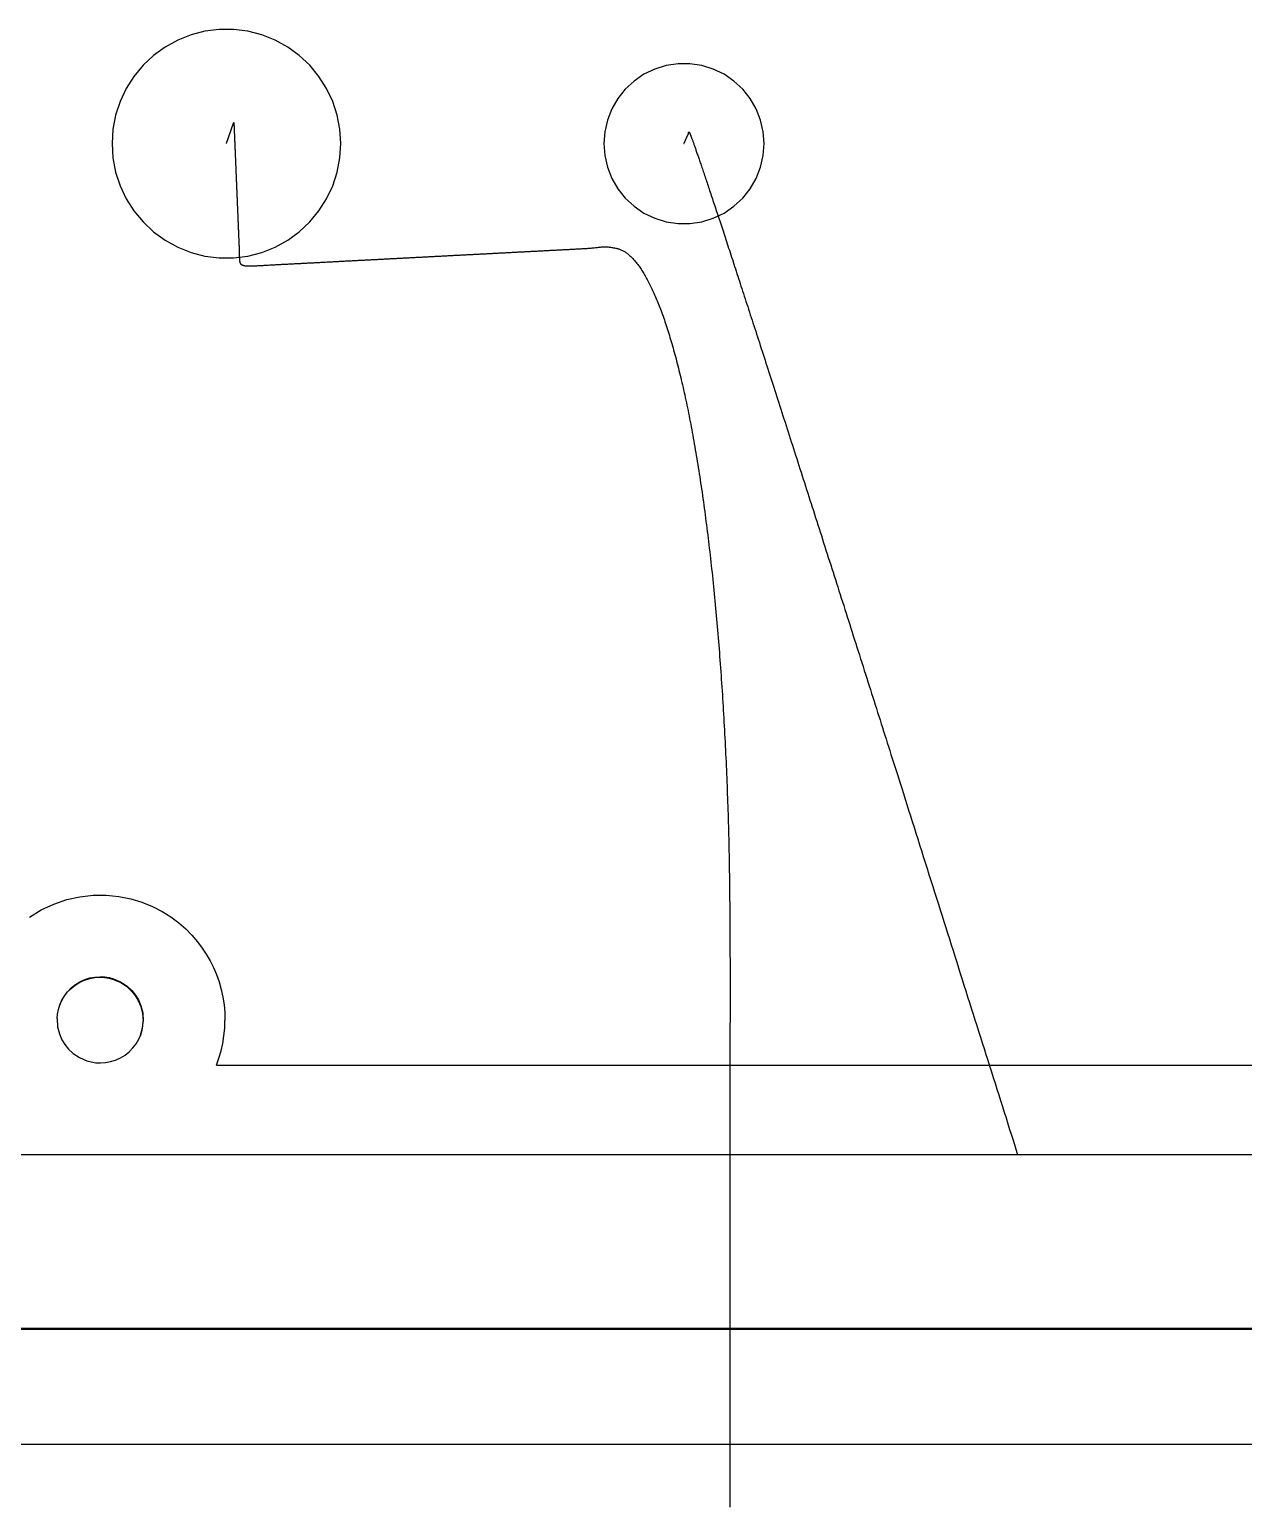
# Model space of a CAD drawing. Header units: millimetres. Extents: x -226 to 218, y -257 to 254.
# Drawn here: x 56.2 to 109.1, y 127.3 to 191.4 of the extents above; entities that cross this region are included whole.
import ezdxf

# ---------------------------------------------------------------- set-up
doc = ezdxf.new("R2010")
doc.units = ezdxf.units.MM
doc.layers.add('SKETCH', color=5, linetype='Continuous')
doc.layers.add('VISIBLE', color=7, linetype='Continuous')

msp = doc.modelspace()

# ---------------------------------------------------------------- linework, layer by layer
at = {"layer": 'SKETCH', "flags": 128}
for points in [[(69.784, 186.422), (69.744, 187.047), (69.627, 187.662), (69.434, 188.257), (69.167, 188.823), (68.832, 189.352), (68.433, 189.834), (67.976, 190.263), (67.47, 190.631), (66.921, 190.932), (66.339, 191.163), (65.733, 191.318), (65.112, 191.397), (64.486, 191.397), (63.865, 191.318), (63.259, 191.163), (62.677, 190.932), (62.128, 190.631), (61.622, 190.263), (61.166, 189.834), (60.767, 189.352), (60.431, 188.823), (60.165, 188.257), (59.971, 187.662), (59.854, 187.047), (59.815, 186.422), (59.854, 185.797), (59.971, 185.182), (60.165, 184.587), (60.431, 184.021), (60.767, 183.492), (61.166, 183.01), (61.622, 182.581), (62.128, 182.213), (62.677, 181.912), (63.259, 181.682), (63.865, 181.526), (64.486, 181.447), (65.112, 181.447), (65.733, 181.526), (66.339, 181.682), (66.921, 181.912), (67.47, 182.213), (67.976, 182.581), (68.433, 183.01), (68.832, 183.492), (69.167, 184.021), (69.434, 184.587), (69.627, 185.182), (69.744, 185.797), (69.784, 186.422)], [(88.226, 186.422), (88.188, 186.942), (88.071, 187.451), (87.881, 187.936), (87.62, 188.388), (87.295, 188.795), (86.913, 189.15), (86.482, 189.444), (86.012, 189.67), (85.514, 189.824), (84.998, 189.902), (84.477, 189.902), (83.961, 189.824), (83.463, 189.67), (82.993, 189.444), (82.562, 189.15), (82.18, 188.795), (81.854, 188.388), (81.594, 187.936), (81.403, 187.451), (81.287, 186.942), (81.248, 186.422), (81.287, 185.902), (81.403, 185.394), (81.594, 184.908), (81.854, 184.457), (82.18, 184.049), (82.562, 183.694), (82.993, 183.4), (83.463, 183.174), (83.961, 183.02), (84.477, 182.943), (84.998, 182.943), (85.514, 183.02), (86.012, 183.174), (86.482, 183.4), (86.913, 183.694), (87.295, 184.049), (87.62, 184.457), (87.881, 184.908), (88.071, 185.394), (88.188, 185.902), (88.226, 186.422)], [(64.799, 186.422), (64.8, 186.424), (64.801, 186.427), (64.802, 186.429), (64.802, 186.432), (64.803, 186.434), (64.804, 186.436), (64.805, 186.439), (64.806, 186.441), (64.807, 186.444), (64.807, 186.446), (64.808, 186.448), (64.809, 186.451), (64.81, 186.453), (64.811, 186.456), (64.812, 186.458), (64.812, 186.46), (64.813, 186.463), (64.814, 186.465), (64.815, 186.467), (64.816, 186.47), (64.817, 186.472), (64.817, 186.475), (64.818, 186.477), (64.819, 186.479), (64.82, 186.482), (64.821, 186.484), (64.822, 186.487), (64.822, 186.489), (64.823, 186.491), (64.824, 186.494), (64.825, 186.496), (64.826, 186.499), (64.827, 186.501), (64.827, 186.503), (64.828, 186.506), (64.829, 186.508), (64.83, 186.51), (64.831, 186.513), (64.832, 186.515), (64.832, 186.518), (64.833, 186.52), (64.834, 186.522), (64.835, 186.525), (64.836, 186.527), (64.836, 186.53), (64.837, 186.532), (64.838, 186.534), (64.839, 186.537), (64.84, 186.539), (64.841, 186.542), (64.841, 186.544), (64.842, 186.546), (64.843, 186.549), (64.844, 186.551), (64.845, 186.554), (64.846, 186.556), (64.846, 186.558), (64.847, 186.561), (64.848, 186.563), (64.849, 186.565), (64.85, 186.568), (64.851, 186.57), (64.851, 186.573), (64.852, 186.575), (64.853, 186.577), (64.854, 186.58), (64.855, 186.582), (64.856, 186.585), (64.856, 186.587), (64.857, 186.589), (64.858, 186.592), (64.859, 186.594), (64.86, 186.597), (64.861, 186.599), (64.861, 186.601), (64.862, 186.604), (64.863, 186.606), (64.864, 186.609), (64.865, 186.611), (64.866, 186.613), (64.866, 186.616), (64.867, 186.618), (64.868, 186.621), (64.869, 186.623), (64.87, 186.625), (64.871, 186.628), (64.871, 186.63), (64.872, 186.632), (64.873, 186.635), (64.874, 186.637), (64.875, 186.64), (64.876, 186.642), (64.876, 186.644), (64.877, 186.647), (64.878, 186.649), (64.879, 186.652), (64.88, 186.654), (64.881, 186.656), (64.881, 186.659), (64.882, 186.661), (64.883, 186.664), (64.884, 186.666), (64.885, 186.668), (64.886, 186.671), (64.886, 186.673), (64.887, 186.676), (64.888, 186.678), (64.889, 186.68), (64.89, 186.683), (64.891, 186.685), (64.891, 186.688), (64.892, 186.69), (64.893, 186.692), (64.894, 186.695), (64.895, 186.697), (64.896, 186.7), (64.896, 186.702), (64.897, 186.704), (64.898, 186.707), (64.899, 186.709), (64.9, 186.712), (64.901, 186.714), (64.901, 186.716), (64.902, 186.719), (64.903, 186.721), (64.904, 186.723), (64.905, 186.726), (64.906, 186.728), (64.906, 186.731), (64.907, 186.733), (64.908, 186.735), (64.909, 186.738), (64.91, 186.74), (64.911, 186.743), (64.911, 186.745), (64.912, 186.747), (64.913, 186.75), (64.914, 186.752), (64.915, 186.755), (64.916, 186.757), (64.916, 186.759), (64.917, 186.762), (64.918, 186.764), (64.919, 186.767), (64.92, 186.769), (64.921, 186.771), (64.921, 186.774), (64.922, 186.776), (64.923, 186.779), (64.924, 186.781), (64.925, 186.783), (64.926, 186.786), (64.926, 186.788), (64.927, 186.791), (64.928, 186.793), (64.929, 186.795), (64.93, 186.798), (64.931, 186.8), (64.931, 186.803), (64.932, 186.805), (64.933, 186.807), (64.934, 186.81), (64.935, 186.812), (64.936, 186.815), (64.936, 186.817), (64.937, 186.819), (64.938, 186.822), (64.939, 186.824), (64.94, 186.827), (64.941, 186.829), (64.941, 186.831), (64.942, 186.834), (64.943, 186.836), (64.944, 186.839), (64.945, 186.841), (64.946, 186.843), (64.946, 186.846), (64.947, 186.848), (64.948, 186.851), (64.949, 186.853), (64.95, 186.855), (64.951, 186.858), (64.951, 186.86), (64.952, 186.863), (64.953, 186.865), (64.954, 186.867), (64.955, 186.87), (64.956, 186.872), (64.956, 186.875), (64.957, 186.877), (64.958, 186.879), (64.959, 186.882), (64.96, 186.884), (64.961, 186.887), (64.961, 186.889), (64.962, 186.891), (64.963, 186.894), (64.964, 186.896), (64.965, 186.899), (64.966, 186.901), (64.966, 186.903), (64.967, 186.906), (64.968, 186.908), (64.969, 186.911), (64.97, 186.913), (64.971, 186.915), (64.971, 186.918), (64.972, 186.92), (64.973, 186.923), (64.974, 186.925), (64.975, 186.927), (64.976, 186.93), (64.976, 186.932), (64.977, 186.935), (64.978, 186.937), (64.979, 186.939), (64.98, 186.942), (64.981, 186.944), (64.981, 186.947), (64.982, 186.949), (64.983, 186.951), (64.984, 186.954), (64.985, 186.956), (64.986, 186.959), (64.986, 186.961), (64.987, 186.963), (64.988, 186.966), (64.989, 186.968), (64.99, 186.971), (64.991, 186.973), (64.991, 186.975), (64.992, 186.978), (64.993, 186.98), (64.994, 186.983), (64.995, 186.985), (64.996, 186.987), (64.996, 186.99), (64.997, 186.992), (64.998, 186.995), (64.999, 186.997), (65, 186.999), (65.001, 187.002), (65.001, 187.004), (65.002, 187.007), (65.003, 187.009), (65.004, 187.011), (65.005, 187.014), (65.006, 187.016), (65.006, 187.019), (65.007, 187.021), (65.008, 187.023), (65.009, 187.026), (65.01, 187.028), (65.011, 187.031), (65.011, 187.033), (65.012, 187.035), (65.013, 187.038), (65.014, 187.04), (65.015, 187.043), (65.016, 187.045), (65.017, 187.047), (65.017, 187.05), (65.018, 187.052), (65.019, 187.055), (65.02, 187.057), (65.021, 187.06), (65.022, 187.062), (65.022, 187.064), (65.023, 187.067), (65.024, 187.069), (65.025, 187.072), (65.026, 187.074), (65.027, 187.076), (65.027, 187.079), (65.028, 187.081), (65.029, 187.084), (65.03, 187.086), (65.031, 187.088), (65.032, 187.091), (65.032, 187.093), (65.033, 187.096), (65.034, 187.098), (65.035, 187.1), (65.036, 187.103), (65.037, 187.105), (65.037, 187.108), (65.038, 187.11), (65.039, 187.112), (65.04, 187.115), (65.041, 187.117), (65.042, 187.12), (65.042, 187.122), (65.043, 187.124), (65.044, 187.127), (65.045, 187.129), (65.046, 187.132), (65.047, 187.134), (65.047, 187.136), (65.048, 187.139), (65.049, 187.141), (65.05, 187.144), (65.051, 187.146), (65.052, 187.149), (65.052, 187.151), (65.053, 187.153), (65.054, 187.156), (65.055, 187.158), (65.056, 187.161), (65.057, 187.163), (65.057, 187.165), (65.058, 187.168), (65.059, 187.17), (65.06, 187.173), (65.061, 187.175), (65.062, 187.177), (65.063, 187.18), (65.063, 187.182), (65.064, 187.185), (65.065, 187.187), (65.066, 187.189), (65.067, 187.192), (65.068, 187.194), (65.068, 187.197), (65.069, 187.199), (65.07, 187.201), (65.071, 187.204), (65.072, 187.206), (65.073, 187.209), (65.073, 187.211), (65.074, 187.214), (65.075, 187.216), (65.076, 187.218), (65.077, 187.221), (65.078, 187.223), (65.078, 187.226), (65.079, 187.228), (65.08, 187.23), (65.081, 187.233), (65.082, 187.235), (65.083, 187.238), (65.083, 187.24), (65.084, 187.242), (65.085, 187.245), (65.086, 187.247), (65.087, 187.25), (65.088, 187.252), (65.088, 187.254), (65.089, 187.257), (65.09, 187.259), (65.091, 187.262), (65.092, 187.264), (65.093, 187.267), (65.093, 187.269), (65.094, 187.271), (65.095, 187.274), (65.096, 187.276), (65.097, 187.279), (65.098, 187.281), (65.099, 187.283), (65.099, 187.286), (65.1, 187.288), (65.101, 187.291), (65.102, 187.294), (65.103, 187.297), (65.104, 187.299), (65.105, 187.302), (65.106, 187.305), (65.107, 187.308), (65.108, 187.312), (65.109, 187.315), (65.11, 187.318), (65.111, 187.32), (65.112, 187.323), (65.113, 187.326), (65.113, 187.329), (65.114, 187.331), (65.115, 187.333), (65.116, 187.336), (65.117, 187.338), (65.117, 187.339), (65.118, 187.341), (65.119, 187.342), (65.119, 187.343), (65.119, 187.344), (65.12, 187.344), (65.12, 187.344), (65.12, 187.344), (65.12, 187.344), (65.12, 187.344), (65.12, 187.345), (65.12, 187.345), (65.12, 187.345), (65.12, 187.345), (65.121, 187.345), (65.121, 187.345), (65.121, 187.345), (65.121, 187.345), (65.121, 187.345), (65.121, 187.345), (65.121, 187.345), (65.121, 187.344), (65.121, 187.344), (65.121, 187.344), (65.121, 187.344), (65.121, 187.344), (65.121, 187.343), (65.122, 187.343), (65.122, 187.343), (65.122, 187.342), (65.122, 187.342), (65.122, 187.342), (65.122, 187.341), (65.122, 187.341), (65.122, 187.34), (65.122, 187.34), (65.122, 187.339), (65.122, 187.339), (65.122, 187.338), (65.123, 187.337), (65.123, 187.337), (65.123, 187.336), (65.123, 187.335), (65.123, 187.334), (65.123, 187.334), (65.123, 187.333), (65.123, 187.332), (65.123, 187.331), (65.123, 187.33), (65.123, 187.33), (65.124, 187.329), (65.124, 187.328), (65.124, 187.327), (65.124, 187.326), (65.124, 187.325), (65.124, 187.324), (65.124, 187.323), (65.124, 187.322), (65.124, 187.321), (65.124, 187.32), (65.124, 187.319), (65.125, 187.318), (65.125, 187.317), (65.125, 187.315), (65.125, 187.314), (65.125, 187.313), (65.125, 187.312), (65.125, 187.31), (65.125, 187.309), (65.125, 187.308), (65.125, 187.307), (65.125, 187.305), (65.126, 187.304), (65.126, 187.302), (65.126, 187.301), (65.126, 187.299), (65.126, 187.298), (65.126, 187.296), (65.126, 187.295), (65.126, 187.294), (65.126, 187.292), (65.126, 187.291), (65.126, 187.289), (65.126, 187.288), (65.126, 187.286), (65.127, 187.285), (65.127, 187.284), (65.127, 187.282), (65.127, 187.28), (65.127, 187.279), (65.127, 187.277), (65.127, 187.275), (65.127, 187.273), (65.127, 187.271), (65.127, 187.269), (65.127, 187.267), (65.128, 187.265), (65.128, 187.262), (65.128, 187.26), (65.128, 187.257), (65.128, 187.254), (65.128, 187.244), (65.129, 187.232), (65.13, 187.218), (65.13, 187.203), (65.131, 187.186), (65.132, 187.168), (65.132, 187.149), (65.133, 187.129), (65.134, 187.108), (65.135, 187.086), (65.136, 187.064), (65.137, 187.04), (65.138, 187.017), (65.139, 186.993), (65.14, 186.969), (65.141, 186.944), (65.142, 186.92), (65.143, 186.896), (65.144, 186.872), (65.145, 186.848), (65.146, 186.825), (65.147, 186.802), (65.148, 186.78), (65.149, 186.759), (65.149, 186.738), (65.15, 186.718), (65.151, 186.697), (65.152, 186.677), (65.153, 186.656), (65.154, 186.635), (65.155, 186.615), (65.156, 186.594), (65.156, 186.573), (65.157, 186.553), (65.158, 186.532), (65.159, 186.511), (65.16, 186.491), (65.161, 186.47), (65.162, 186.45), (65.162, 186.429), (65.163, 186.408), (65.164, 186.388), (65.165, 186.367), (65.166, 186.346), (65.167, 186.326), (65.168, 186.305), (65.168, 186.284), (65.169, 186.264), (65.17, 186.243), (65.171, 186.223), (65.172, 186.202), (65.173, 186.181), (65.174, 186.161), (65.174, 186.14), (65.175, 186.119), (65.176, 186.099), (65.177, 186.078), (65.178, 186.057), (65.179, 186.037), (65.18, 186.016), (65.18, 185.995), (65.181, 185.975), (65.182, 185.954), (65.183, 185.934), (65.184, 185.913), (65.185, 185.892), (65.186, 185.872), (65.186, 185.851), (65.187, 185.83), (65.188, 185.81), (65.189, 185.789), (65.19, 185.768), (65.191, 185.748), (65.192, 185.727), (65.193, 185.706), (65.193, 185.685), (65.194, 185.665), (65.195, 185.644), (65.196, 185.623), (65.197, 185.603), (65.198, 185.582), (65.199, 185.561), (65.199, 185.541), (65.2, 185.52), (65.201, 185.499), (65.202, 185.478), (65.203, 185.458), (65.204, 185.437), (65.205, 185.416), (65.205, 185.396), (65.206, 185.375), (65.207, 185.354), (65.208, 185.333), (65.209, 185.313), (65.21, 185.292), (65.211, 185.271), (65.211, 185.251), (65.212, 185.23), (65.213, 185.209), (65.214, 185.189), (65.215, 185.168), (65.216, 185.147), (65.217, 185.127), (65.217, 185.106), (65.218, 185.085), (65.219, 185.065), (65.22, 185.044), (65.221, 185.023), (65.222, 185.003), (65.223, 184.982), (65.224, 184.961), (65.224, 184.941), (65.225, 184.92), (65.226, 184.899), (65.227, 184.879), (65.228, 184.858), (65.229, 184.837), (65.23, 184.816), (65.23, 184.796), (65.231, 184.775), (65.232, 184.754), (65.233, 184.734), (65.234, 184.713), (65.235, 184.692), (65.236, 184.672), (65.236, 184.651), (65.237, 184.63), (65.238, 184.61), (65.239, 184.589), (65.24, 184.568), (65.241, 184.548), (65.242, 184.527), (65.242, 184.506), (65.243, 184.486), (65.244, 184.465), (65.245, 184.444), (65.246, 184.423), (65.247, 184.403), (65.248, 184.382), (65.249, 184.361), (65.249, 184.341), (65.25, 184.32), (65.251, 184.299), (65.252, 184.279), (65.253, 184.258), (65.254, 184.237), (65.255, 184.217), (65.255, 184.196), (65.256, 184.175), (65.257, 184.154), (65.258, 184.134), (65.259, 184.113), (65.26, 184.092), (65.261, 184.072), (65.261, 184.051), (65.262, 184.03), (65.263, 184.01), (65.264, 183.989), (65.265, 183.968), (65.266, 183.947), (65.267, 183.927), (65.268, 183.906), (65.268, 183.885), (65.269, 183.865), (65.27, 183.844), (65.271, 183.823), (65.272, 183.802), (65.273, 183.782), (65.274, 183.761), (65.274, 183.74), (65.275, 183.72), (65.276, 183.699), (65.277, 183.678), (65.278, 183.658), (65.279, 183.637), (65.28, 183.616), (65.28, 183.595), (65.281, 183.575), (65.282, 183.554), (65.283, 183.533), (65.284, 183.513), (65.285, 183.492), (65.286, 183.471), (65.286, 183.45), (65.287, 183.43), (65.288, 183.409), (65.289, 183.388), (65.29, 183.367), (65.291, 183.347), (65.292, 183.326), (65.293, 183.305), (65.293, 183.285), (65.294, 183.264), (65.295, 183.243), (65.296, 183.222), (65.297, 183.202), (65.298, 183.181), (65.299, 183.16), (65.299, 183.14), (65.3, 183.119), (65.301, 183.098), (65.302, 183.077), (65.303, 183.057), (65.304, 183.036), (65.305, 183.015), (65.305, 182.994), (65.306, 182.974), (65.307, 182.953), (65.308, 182.932), (65.309, 182.912), (65.31, 182.891), (65.311, 182.87), (65.312, 182.849), (65.312, 182.829), (65.313, 182.808), (65.314, 182.787), (65.315, 182.766), (65.316, 182.746), (65.317, 182.725), (65.318, 182.704), (65.318, 182.683), (65.319, 182.663), (65.32, 182.642), (65.321, 182.621), (65.322, 182.601), (65.323, 182.58), (65.324, 182.559), (65.325, 182.538), (65.325, 182.518), (65.326, 182.497), (65.327, 182.476), (65.328, 182.455), (65.329, 182.435), (65.33, 182.414), (65.331, 182.393), (65.331, 182.372), (65.332, 182.352), (65.333, 182.331), (65.334, 182.31), (65.335, 182.289), (65.336, 182.269), (65.337, 182.248), (65.337, 182.227), (65.338, 182.206), (65.339, 182.186), (65.34, 182.165), (65.341, 182.144), (65.342, 182.123), (65.343, 182.103), (65.344, 182.082), (65.344, 182.061), (65.345, 182.04), (65.346, 182.02), (65.347, 181.999), (65.348, 181.978), (65.349, 181.957), (65.35, 181.937), (65.35, 181.916), (65.351, 181.895), (65.352, 181.874), (65.353, 181.854), (65.354, 181.833), (65.355, 181.812), (65.356, 181.791), (65.356, 181.77), (65.357, 181.748), (65.358, 181.726), (65.358, 181.704), (65.359, 181.681), (65.359, 181.657), (65.36, 181.634), (65.36, 181.61), (65.36, 181.587), (65.361, 181.563), (65.361, 181.54), (65.362, 181.517), (65.362, 181.494), (65.363, 181.472), (65.363, 181.451), (65.364, 181.429), (65.365, 181.409), (65.366, 181.389), (65.367, 181.371), (65.369, 181.353), (65.37, 181.336), (65.372, 181.32), (65.374, 181.306), (65.376, 181.293), (65.378, 181.287), (65.379, 181.282), (65.38, 181.276), (65.381, 181.271), (65.382, 181.266), (65.383, 181.262), (65.384, 181.257), (65.385, 181.253), (65.386, 181.249), (65.387, 181.245), (65.388, 181.241), (65.389, 181.237), (65.39, 181.233), (65.392, 181.23), (65.393, 181.226), (65.395, 181.223), (65.396, 181.219), (65.398, 181.216), (65.4, 181.213), (65.402, 181.209), (65.404, 181.206), (65.406, 181.203), (65.409, 181.2), (65.411, 181.196), (65.414, 181.193), (65.417, 181.189), (65.42, 181.186), (65.423, 181.183), (65.426, 181.18), (65.429, 181.177), (65.433, 181.174), (65.436, 181.171), (65.44, 181.168), (65.444, 181.165), (65.447, 181.162), (65.451, 181.159), (65.455, 181.157), (65.459, 181.154), (65.464, 181.151), (65.468, 181.149), (65.472, 181.146), (65.477, 181.144), (65.482, 181.142), (65.486, 181.139), (65.491, 181.137), (65.496, 181.135), (65.501, 181.133), (65.506, 181.131), (65.512, 181.129), (65.517, 181.127), (65.523, 181.125), (65.528, 181.123), (65.534, 181.121), (65.54, 181.119), (65.546, 181.118), (65.552, 181.116), (65.558, 181.114), (65.564, 181.113), (65.57, 181.111), (65.577, 181.11), (65.583, 181.109), (65.59, 181.107), (65.597, 181.106), (65.604, 181.105), (65.61, 181.104), (65.618, 181.103), (65.625, 181.102), (65.632, 181.101), (65.639, 181.1), (65.647, 181.099), (65.654, 181.098), (65.662, 181.097), (65.67, 181.096), (65.677, 181.096), (65.685, 181.095), (65.692, 181.095), (65.7, 181.094), (65.707, 181.094), (65.715, 181.093), (65.722, 181.093), (65.73, 181.093), (65.738, 181.093), (65.746, 181.093), (65.754, 181.092), (65.762, 181.092), (65.771, 181.092), (65.78, 181.092), (65.789, 181.092), (65.799, 181.093), (65.809, 181.093), (65.819, 181.093), (65.829, 181.093), (65.841, 181.093), (65.852, 181.093), (65.864, 181.094), (65.877, 181.094), (65.905, 181.095), (65.935, 181.096), (65.968, 181.097), (66.004, 181.098), (66.041, 181.1), (66.08, 181.102), (66.121, 181.104), (66.164, 181.106), (66.207, 181.108), (66.253, 181.111), (66.299, 181.113), (66.346, 181.116), (66.394, 181.119), (66.442, 181.121), (66.49, 181.124), (66.539, 181.127), (66.588, 181.13), (66.637, 181.133), (66.685, 181.135), (66.733, 181.138), (66.78, 181.141), (66.826, 181.143), (66.871, 181.146), (66.915, 181.148), (66.958, 181.15), (67.002, 181.153), (67.045, 181.155), (67.088, 181.157), (67.132, 181.159), (67.175, 181.162), (67.218, 181.164), (67.262, 181.166), (67.305, 181.168), (67.348, 181.171), (67.392, 181.173), (67.435, 181.175), (67.478, 181.177), (67.522, 181.18), (67.565, 181.182), (67.608, 181.184), (67.652, 181.187), (67.695, 181.189), (67.738, 181.191), (67.782, 181.193), (67.825, 181.196), (67.868, 181.198), (67.912, 181.2), (67.955, 181.202), (67.998, 181.205), (68.042, 181.207), (68.085, 181.209), (68.128, 181.211), (68.171, 181.214), (68.215, 181.216), (68.258, 181.218), (68.301, 181.22), (68.345, 181.223), (68.388, 181.225), (68.431, 181.227), (68.475, 181.229), (68.518, 181.232), (68.561, 181.234), (68.604, 181.236), (68.648, 181.239), (68.691, 181.241), (68.734, 181.243), (68.778, 181.245), (68.821, 181.248), (68.864, 181.25), (68.908, 181.252), (68.951, 181.254), (68.994, 181.257), (69.038, 181.259), (69.081, 181.261), (69.124, 181.263), (69.168, 181.266), (69.211, 181.268), (69.254, 181.27), (69.298, 181.272), (69.341, 181.275), (69.385, 181.277), (69.428, 181.279), (69.471, 181.281), (69.515, 181.284), (69.558, 181.286), (69.602, 181.288), (69.645, 181.291), (69.688, 181.293), (69.732, 181.295), (69.775, 181.297), (69.818, 181.3), (69.862, 181.302), (69.905, 181.304), (69.949, 181.306), (69.992, 181.309), (70.035, 181.311), (70.079, 181.313), (70.122, 181.315), (70.165, 181.318), (70.209, 181.32), (70.252, 181.322), (70.296, 181.324), (70.339, 181.327), (70.382, 181.329), (70.426, 181.331), (70.469, 181.334), (70.512, 181.336), (70.556, 181.338), (70.599, 181.34), (70.642, 181.343), (70.686, 181.345), (70.729, 181.347), (70.772, 181.349), (70.816, 181.352), (70.859, 181.354), (70.902, 181.356), (70.946, 181.358), (70.989, 181.361), (71.033, 181.363), (71.076, 181.365), (71.119, 181.368), (71.163, 181.37), (71.206, 181.372), (71.25, 181.374), (71.293, 181.377), (71.336, 181.379), (71.38, 181.381), (71.423, 181.383), (71.467, 181.386), (71.51, 181.388), (71.554, 181.39), (71.597, 181.392), (71.641, 181.395), (71.684, 181.397), (71.727, 181.399), (71.771, 181.401), (71.814, 181.404), (71.858, 181.406), (71.901, 181.408), (71.945, 181.411), (71.988, 181.413), (72.031, 181.415), (72.075, 181.417), (72.118, 181.42), (72.162, 181.422), (72.205, 181.424), (72.249, 181.426), (72.292, 181.429), (72.335, 181.431), (72.379, 181.433), (72.422, 181.435), (72.466, 181.438), (72.509, 181.44), (72.552, 181.442), (72.596, 181.445), (72.639, 181.447), (72.683, 181.449), (72.726, 181.451), (72.769, 181.454), (72.813, 181.456), (72.856, 181.458), (72.9, 181.46), (72.943, 181.463), (72.987, 181.465), (73.03, 181.467), (73.073, 181.469), (73.117, 181.472), (73.16, 181.474), (73.204, 181.476), (73.247, 181.479), (73.291, 181.481), (73.334, 181.483), (73.377, 181.485), (73.421, 181.488), (73.464, 181.49), (73.508, 181.492), (73.551, 181.494), (73.594, 181.497), (73.638, 181.499), (73.681, 181.501), (73.725, 181.503), (73.768, 181.506), (73.812, 181.508), (73.855, 181.51), (73.899, 181.513), (73.942, 181.515), (73.985, 181.517), (74.029, 181.519), (74.072, 181.522), (74.116, 181.524), (74.159, 181.526), (74.203, 181.528), (74.246, 181.531), (74.29, 181.533), (74.333, 181.535), (74.377, 181.537), (74.42, 181.54), (74.464, 181.542), (74.507, 181.544), (74.551, 181.547), (74.594, 181.549), (74.638, 181.551), (74.681, 181.553), (74.725, 181.556), (74.768, 181.558), (74.812, 181.56), (74.855, 181.562), (74.899, 181.565), (74.942, 181.567), (74.986, 181.569), (75.029, 181.572), (75.073, 181.574), (75.116, 181.576), (75.16, 181.578), (75.203, 181.581), (75.247, 181.583), (75.29, 181.585), (75.334, 181.587), (75.377, 181.59), (75.421, 181.592), (75.464, 181.594), (75.508, 181.596), (75.551, 181.599), (75.595, 181.601), (75.638, 181.603), (75.682, 181.606), (75.725, 181.608), (75.769, 181.61), (75.812, 181.612), (75.856, 181.615), (75.899, 181.617), (75.943, 181.619), (75.986, 181.621), (76.03, 181.624), (76.073, 181.626), (76.117, 181.628), (76.16, 181.631), (76.204, 181.633), (76.247, 181.635), (76.291, 181.637), (76.334, 181.64), (76.378, 181.642), (76.421, 181.644), (76.465, 181.646), (76.508, 181.649), (76.552, 181.651), (76.596, 181.653), (76.639, 181.656), (76.683, 181.658), (76.726, 181.66), (76.77, 181.662), (76.813, 181.665), (76.857, 181.667), (76.9, 181.669), (76.944, 181.671), (76.988, 181.674), (77.031, 181.676), (77.075, 181.678), (77.118, 181.681), (77.162, 181.683), (77.205, 181.685), (77.249, 181.687), (77.293, 181.69), (77.336, 181.692), (77.38, 181.694), (77.423, 181.696), (77.467, 181.699), (77.51, 181.701), (77.554, 181.703), (77.597, 181.706), (77.641, 181.708), (77.684, 181.71), (77.728, 181.712), (77.772, 181.715), (77.815, 181.717), (77.859, 181.719), (77.902, 181.721), (77.946, 181.724), (77.989, 181.726), (78.033, 181.728), (78.076, 181.731), (78.12, 181.733), (78.163, 181.735), (78.207, 181.737), (78.25, 181.74), (78.294, 181.742), (78.338, 181.744), (78.381, 181.746), (78.425, 181.749), (78.468, 181.751), (78.512, 181.753), (78.556, 181.756), (78.599, 181.758), (78.643, 181.76), (78.686, 181.762), (78.73, 181.765), (78.774, 181.767), (78.817, 181.769), (78.861, 181.771), (78.904, 181.774), (78.948, 181.776), (78.992, 181.778), (79.035, 181.781), (79.079, 181.783), (79.123, 181.785), (79.166, 181.787), (79.21, 181.79), (79.253, 181.792), (79.297, 181.794), (79.341, 181.796), (79.384, 181.799), (79.428, 181.801), (79.471, 181.803), (79.515, 181.806), (79.559, 181.808), (79.602, 181.81), (79.646, 181.812), (79.689, 181.815), (79.733, 181.817), (79.777, 181.819), (79.82, 181.821), (79.864, 181.824), (79.907, 181.826), (79.951, 181.828), (79.995, 181.831), (80.038, 181.833), (80.082, 181.835), (80.125, 181.837), (80.169, 181.84), (80.212, 181.842), (80.256, 181.844), (80.3, 181.847), (80.343, 181.849), (80.387, 181.851), (80.431, 181.853), (80.474, 181.856), (80.518, 181.858), (80.562, 181.861), (80.606, 181.865), (80.651, 181.869), (80.695, 181.874), (80.74, 181.879), (80.785, 181.884), (80.83, 181.889), (80.875, 181.894), (80.92, 181.899), (80.965, 181.904), (81.009, 181.908), (81.054, 181.913), (81.098, 181.916), (81.142, 181.92), (81.186, 181.922), (81.23, 181.924), (81.273, 181.925), (81.316, 181.925), (81.358, 181.925), (81.4, 181.923), (81.441, 181.92), (81.482, 181.916), (81.522, 181.91), (81.555, 181.905), (81.588, 181.9), (81.621, 181.895), (81.653, 181.889), (81.685, 181.883), (81.717, 181.878), (81.748, 181.871), (81.779, 181.864), (81.81, 181.857), (81.841, 181.849), (81.871, 181.841), (81.902, 181.832), (81.932, 181.822), (81.962, 181.811), (81.992, 181.799), (82.022, 181.787), (82.052, 181.773), (82.082, 181.758), (82.112, 181.742), (82.142, 181.724), (82.172, 181.706), (82.202, 181.686), (82.233, 181.664), (82.263, 181.641), (82.294, 181.616), (82.324, 181.591), (82.355, 181.564), (82.385, 181.536), (82.416, 181.507), (82.447, 181.477), (82.477, 181.446), (82.508, 181.414), (82.538, 181.381), (82.569, 181.347), (82.599, 181.311), (82.629, 181.275), (82.66, 181.238), (82.69, 181.199), (82.72, 181.16), (82.751, 181.119), (82.781, 181.078), (82.811, 181.035), (82.841, 180.992), (82.871, 180.947), (82.901, 180.901), (82.931, 180.855), (82.96, 180.807), (82.99, 180.759), (83.02, 180.709), (83.049, 180.658), (83.079, 180.606), (83.108, 180.553), (83.138, 180.499), (83.167, 180.444), (83.197, 180.388), (83.226, 180.331), (83.256, 180.273), (83.285, 180.214), (83.314, 180.154), (83.343, 180.093), (83.372, 180.03), (83.401, 179.967), (83.43, 179.903), (83.459, 179.838), (83.488, 179.772), (83.517, 179.705), (83.545, 179.636), (83.574, 179.567), (83.602, 179.497), (83.631, 179.427), (83.659, 179.355), (83.687, 179.282), (83.715, 179.208), (83.743, 179.133), (83.771, 179.057), (83.799, 178.98), (83.827, 178.902), (83.855, 178.824), (83.883, 178.744), (83.91, 178.663), (83.938, 178.581), (83.965, 178.498), (83.993, 178.414), (84.02, 178.329), (84.047, 178.244), (84.074, 178.157), (84.101, 178.069), (84.128, 177.981), (84.155, 177.892), (84.182, 177.801), (84.209, 177.71), (84.235, 177.618), (84.262, 177.525), (84.288, 177.431), (84.314, 177.336), (84.34, 177.241), (84.366, 177.144), (84.392, 177.047), (84.418, 176.949), (84.444, 176.849), (84.469, 176.749), (84.495, 176.647), (84.52, 176.545), (84.546, 176.442), (84.571, 176.338), (84.596, 176.233), (84.621, 176.127), (84.646, 176.02), (84.671, 175.913), (84.696, 175.804), (84.72, 175.695), (84.745, 175.585), (84.769, 175.474), (84.793, 175.362), (84.817, 175.25), (84.842, 175.136), (84.865, 175.022), (84.889, 174.907), (84.913, 174.792), (84.936, 174.675), (84.96, 174.558), (84.983, 174.44), (85.006, 174.321), (85.029, 174.202), (85.052, 174.081), (85.075, 173.959), (85.097, 173.837), (85.12, 173.714), (85.142, 173.59), (85.165, 173.465), (85.187, 173.339), (85.209, 173.213), (85.231, 173.086), (85.253, 172.958), (85.274, 172.829), (85.296, 172.7), (85.317, 172.57), (85.339, 172.439), (85.36, 172.307), (85.381, 172.175), (85.401, 172.042), (85.422, 171.909), (85.443, 171.775), (85.463, 171.64), (85.483, 171.505), (85.503, 171.369), (85.523, 171.231), (85.543, 171.094), (85.563, 170.955), (85.582, 170.816), (85.602, 170.675), (85.621, 170.535), (85.64, 170.393), (85.659, 170.251), (85.678, 170.108), (85.697, 169.964), (85.716, 169.82), (85.734, 169.675), (85.752, 169.53), (85.771, 169.383), (85.789, 169.237), (85.806, 169.089), (85.824, 168.942), (85.842, 168.793), (85.859, 168.644), (85.876, 168.495), (85.893, 168.345), (85.91, 168.194), (85.927, 168.043), (85.943, 167.892), (85.96, 167.739), (85.976, 167.586), (85.992, 167.433), (86.008, 167.278), (86.024, 167.123), (86.039, 166.968), (86.055, 166.812), (86.07, 166.655), (86.085, 166.497), (86.1, 166.34), (86.115, 166.181), (86.13, 166.022), (86.144, 165.863), (86.158, 165.703), (86.173, 165.543), (86.187, 165.382), (86.2, 165.221), (86.214, 165.06), (86.228, 164.898), (86.241, 164.735), (86.254, 164.573), (86.267, 164.41), (86.28, 164.246), (86.292, 164.082), (86.305, 163.918), (86.317, 163.753), (86.329, 163.587), (86.341, 163.421), (86.353, 163.254), (86.365, 163.087), (86.376, 162.919), (86.387, 162.751), (86.399, 162.583), (86.41, 162.414), (86.42, 162.245), (86.431, 162.075), (86.441, 161.906), (86.452, 161.735), (86.462, 161.565), (86.472, 161.394), (86.481, 161.223), (86.491, 161.051), (86.5, 160.88), (86.51, 160.708), (86.519, 160.536), (86.527, 160.364), (86.536, 160.191), (86.545, 160.018), (86.553, 159.844), (86.561, 159.671), (86.569, 159.496), (86.577, 159.322), (86.584, 159.147), (86.592, 158.972), (86.599, 158.796), (86.606, 158.62), (86.613, 158.444), (86.62, 158.267), (86.626, 158.091), (86.633, 157.914), (86.639, 157.737), (86.645, 157.559), (86.651, 157.382), (86.656, 157.204), (86.662, 157.027), (86.667, 156.849), (86.672, 156.671), (86.677, 156.493), (86.682, 156.315), (86.686, 156.137), (86.69, 155.96), (86.694, 155.783), (86.698, 155.607), (86.702, 155.432), (86.705, 155.257), (86.708, 155.083), (86.711, 154.908), (86.713, 154.734), (86.716, 154.559), (86.718, 154.384), (86.72, 154.209), (86.722, 154.033), (86.724, 153.856), (86.726, 153.679), (86.727, 153.5), (86.729, 153.32), (86.73, 153.139), (86.732, 152.956), (86.733, 152.771), (86.734, 152.585), (86.736, 152.397), (86.737, 152.206), (86.738, 152.014), (86.739, 151.819), (86.74, 151.582), (86.742, 151.342), (86.742, 151.098), (86.743, 150.851), (86.744, 150.601), (86.744, 150.348), (86.744, 150.093), (86.744, 149.836), (86.744, 149.576), (86.744, 149.316), (86.744, 149.053), (86.743, 148.789), (86.743, 148.525), (86.743, 148.26), (86.742, 147.994), (86.742, 147.728), (86.741, 147.462), (86.741, 147.196), (86.74, 146.93), (86.74, 146.666), (86.74, 146.402), (86.739, 146.14), (86.739, 145.879), (86.739, 145.62), (86.739, 145.361), (86.739, 145.103), (86.739, 144.845), (86.739, 144.586), (86.739, 144.328), (86.739, 144.07), (86.739, 143.811), (86.739, 143.553), (86.739, 143.295), (86.739, 143.036), (86.739, 142.778), (86.739, 142.52), (86.739, 142.262), (86.739, 142.003), (86.739, 141.745), (86.739, 141.487), (86.739, 141.228), (86.739, 140.97), (86.739, 140.712), (86.739, 140.453), (86.739, 140.195), (86.739, 139.937), (86.739, 139.679), (86.739, 139.42), (86.739, 139.162), (86.739, 138.904), (86.739, 138.645), (86.739, 138.387), (86.739, 138.129), (86.739, 137.87), (86.739, 137.612), (86.739, 137.354), (86.739, 137.096), (86.739, 136.837), (86.739, 136.579), (86.739, 136.321), (86.739, 136.062), (86.739, 135.804), (86.739, 135.546), (86.739, 135.287), (86.739, 135.029), (86.739, 134.771), (86.739, 134.513), (86.739, 134.254), (86.739, 133.996), (86.739, 133.738), (86.739, 133.479), (86.739, 133.221), (86.739, 132.963), (86.739, 132.704), (86.739, 132.446), (86.739, 132.188), (86.739, 131.929), (86.739, 131.671), (86.739, 131.413), (86.739, 131.155), (86.739, 130.896), (86.739, 130.638), (86.739, 130.38), (86.739, 130.121), (86.739, 129.863), (86.739, 129.605), (86.739, 129.346), (86.739, 129.088), (86.739, 128.83), (86.739, 128.572), (86.739, 128.313), (86.739, 128.055), (86.739, 127.797), (86.739, 127.538), (86.739, 127.28), (86.739, 127.022)], [(84.737, 186.422), (84.738, 186.425), (84.74, 186.427), (84.741, 186.43), (84.742, 186.432), (84.743, 186.435), (84.744, 186.437), (84.745, 186.44), (84.747, 186.443), (84.748, 186.445), (84.749, 186.448), (84.75, 186.45), (84.751, 186.453), (84.752, 186.455), (84.754, 186.458), (84.755, 186.461), (84.756, 186.463), (84.757, 186.466), (84.758, 186.468), (84.759, 186.471), (84.761, 186.473), (84.762, 186.476), (84.763, 186.479), (84.764, 186.481), (84.765, 186.484), (84.766, 186.486), (84.768, 186.489), (84.769, 186.491), (84.77, 186.494), (84.771, 186.497), (84.772, 186.499), (84.773, 186.502), (84.775, 186.504), (84.776, 186.507), (84.777, 186.509), (84.778, 186.512), (84.779, 186.514), (84.78, 186.517), (84.782, 186.52), (84.783, 186.522), (84.784, 186.525), (84.785, 186.527), (84.786, 186.53), (84.787, 186.532), (84.789, 186.535), (84.79, 186.538), (84.791, 186.54), (84.792, 186.543), (84.793, 186.545), (84.794, 186.548), (84.796, 186.55), (84.797, 186.553), (84.798, 186.556), (84.799, 186.558), (84.8, 186.561), (84.801, 186.563), (84.803, 186.566), (84.804, 186.568), (84.805, 186.571), (84.806, 186.574), (84.807, 186.576), (84.808, 186.579), (84.81, 186.581), (84.811, 186.584), (84.812, 186.586), (84.813, 186.589), (84.814, 186.592), (84.816, 186.594), (84.817, 186.597), (84.818, 186.599), (84.819, 186.602), (84.82, 186.604), (84.821, 186.607), (84.823, 186.61), (84.824, 186.612), (84.825, 186.615), (84.826, 186.617), (84.827, 186.62), (84.828, 186.622), (84.83, 186.625), (84.831, 186.628), (84.832, 186.63), (84.833, 186.633), (84.834, 186.635), (84.835, 186.638), (84.837, 186.64), (84.838, 186.643), (84.839, 186.646), (84.84, 186.648), (84.841, 186.651), (84.842, 186.653), (84.844, 186.656), (84.845, 186.658), (84.846, 186.661), (84.847, 186.664), (84.848, 186.666), (84.849, 186.669), (84.851, 186.671), (84.852, 186.674), (84.853, 186.676), (84.854, 186.679), (84.855, 186.682), (84.856, 186.684), (84.858, 186.687), (84.859, 186.689), (84.86, 186.692), (84.861, 186.694), (84.862, 186.697), (84.863, 186.7), (84.865, 186.702), (84.866, 186.705), (84.867, 186.707), (84.868, 186.71), (84.869, 186.712), (84.87, 186.715), (84.872, 186.718), (84.873, 186.72), (84.874, 186.723), (84.875, 186.725), (84.876, 186.728), (84.877, 186.73), (84.879, 186.733), (84.88, 186.736), (84.881, 186.738), (84.882, 186.741), (84.883, 186.743), (84.884, 186.746), (84.886, 186.748), (84.887, 186.751), (84.888, 186.754), (84.889, 186.756), (84.89, 186.759), (84.891, 186.761), (84.893, 186.764), (84.894, 186.766), (84.895, 186.769), (84.896, 186.772), (84.897, 186.774), (84.899, 186.777), (84.9, 186.779), (84.901, 186.782), (84.902, 186.784), (84.903, 186.787), (84.904, 186.79), (84.906, 186.792), (84.907, 186.795), (84.908, 186.797), (84.909, 186.8), (84.91, 186.802), (84.911, 186.805), (84.913, 186.808), (84.914, 186.81), (84.915, 186.813), (84.916, 186.815), (84.917, 186.818), (84.918, 186.821), (84.92, 186.823), (84.921, 186.826), (84.922, 186.828), (84.923, 186.831), (84.924, 186.833), (84.925, 186.836), (84.927, 186.839), (84.928, 186.841), (84.929, 186.844), (84.93, 186.846), (84.931, 186.849), (84.932, 186.851), (84.934, 186.854), (84.935, 186.857), (84.936, 186.86), (84.936, 186.865), (84.937, 186.869), (84.937, 186.874), (84.938, 186.879), (84.938, 186.885), (84.939, 186.89), (84.939, 186.895), (84.939, 186.901), (84.94, 186.906), (84.94, 186.911), (84.941, 186.915), (84.941, 186.92), (84.942, 186.923), (84.943, 186.926), (84.945, 186.928), (84.946, 186.93), (84.948, 186.93), (84.95, 186.93), (84.952, 186.928), (84.955, 186.925), (84.958, 186.921), (84.962, 186.916), (84.965, 186.911), (84.968, 186.906), (84.971, 186.901), (84.973, 186.896), (84.976, 186.891), (84.98, 186.886), (84.983, 186.88), (84.986, 186.873), (84.989, 186.867), (84.993, 186.86), (84.997, 186.852), (85.001, 186.843), (85.005, 186.834), (85.009, 186.824), (85.014, 186.813), (85.019, 186.801), (85.024, 186.788), (85.03, 186.775), (85.036, 186.759), (85.042, 186.743), (85.049, 186.726), (85.056, 186.707), (85.064, 186.687), (85.072, 186.665), (85.08, 186.642), (85.089, 186.618), (85.099, 186.593), (85.108, 186.567), (85.118, 186.54), (85.128, 186.511), (85.139, 186.482), (85.149, 186.452), (85.161, 186.421), (85.172, 186.389), (85.184, 186.356), (85.196, 186.322), (85.208, 186.286), (85.221, 186.25), (85.234, 186.213), (85.247, 186.175), (85.261, 186.136), (85.275, 186.096), (85.289, 186.055), (85.304, 186.013), (85.318, 185.97), (85.334, 185.926), (85.349, 185.882), (85.365, 185.836), (85.381, 185.789), (85.397, 185.741), (85.414, 185.693), (85.431, 185.643), (85.448, 185.592), (85.465, 185.541), (85.483, 185.488), (85.502, 185.434), (85.52, 185.379), (85.539, 185.324), (85.558, 185.267), (85.577, 185.21), (85.597, 185.151), (85.617, 185.092), (85.637, 185.031), (85.658, 184.97), (85.679, 184.908), (85.7, 184.845), (85.721, 184.781), (85.743, 184.716), (85.765, 184.65), (85.787, 184.583), (85.81, 184.515), (85.833, 184.447), (85.856, 184.377), (85.879, 184.307), (85.903, 184.236), (85.927, 184.163), (85.952, 184.09), (85.976, 184.016), (86.001, 183.94), (86.027, 183.864), (86.052, 183.787), (86.078, 183.709), (86.104, 183.63), (86.13, 183.551), (86.157, 183.47), (86.184, 183.388), (86.211, 183.306), (86.239, 183.223), (86.267, 183.138), (86.295, 183.053), (86.323, 182.968), (86.351, 182.881), (86.38, 182.793), (86.409, 182.705), (86.439, 182.616), (86.468, 182.526), (86.498, 182.435), (86.528, 182.343), (86.559, 182.251), (86.589, 182.157), (86.62, 182.062), (86.651, 181.967), (86.683, 181.871), (86.715, 181.774), (86.747, 181.676), (86.779, 181.577), (86.812, 181.477), (86.845, 181.377), (86.878, 181.275), (86.911, 181.173), (86.945, 181.07), (86.978, 180.966), (87.012, 180.862), (87.047, 180.757), (87.081, 180.651), (87.116, 180.544), (87.151, 180.437), (87.186, 180.328), (87.222, 180.219), (87.257, 180.11), (87.293, 180), (87.33, 179.888), (87.366, 179.776), (87.403, 179.663), (87.44, 179.55), (87.477, 179.435), (87.514, 179.32), (87.552, 179.204), (87.59, 179.087), (87.628, 178.969), (87.667, 178.851), (87.705, 178.732), (87.744, 178.612), (87.783, 178.492), (87.823, 178.37), (87.862, 178.248), (87.902, 178.126), (87.942, 178.003), (87.982, 177.879), (88.022, 177.754), (88.063, 177.629), (88.103, 177.503), (88.144, 177.377), (88.185, 177.25), (88.227, 177.123), (88.268, 176.994), (88.31, 176.865), (88.352, 176.735), (88.394, 176.604), (88.436, 176.473), (88.479, 176.341), (88.522, 176.208), (88.565, 176.075), (88.608, 175.941), (88.651, 175.806), (88.695, 175.671), (88.739, 175.535), (88.783, 175.398), (88.827, 175.261), (88.871, 175.124), (88.916, 174.985), (88.96, 174.847), (89.005, 174.707), (89.05, 174.567), (89.095, 174.427), (89.14, 174.286), (89.186, 174.145), (89.231, 174.003), (89.277, 173.861), (89.323, 173.718), (89.369, 173.574), (89.415, 173.43), (89.462, 173.285), (89.509, 173.14), (89.555, 172.994), (89.603, 172.847), (89.65, 172.7), (89.697, 172.552), (89.745, 172.404), (89.792, 172.255), (89.84, 172.106), (89.888, 171.956), (89.936, 171.806), (89.984, 171.655), (90.033, 171.504), (90.081, 171.353), (90.13, 171.201), (90.179, 171.048), (90.227, 170.896), (90.276, 170.743), (90.325, 170.589), (90.375, 170.436), (90.424, 170.282), (90.473, 170.127), (90.523, 169.972), (90.573, 169.816), (90.623, 169.66), (90.673, 169.504), (90.723, 169.347), (90.774, 169.189), (90.824, 169.031), (90.875, 168.873), (90.925, 168.714), (90.976, 168.555), (91.027, 168.395), (91.078, 168.236), (91.13, 168.075), (91.181, 167.915), (91.232, 167.754), (91.284, 167.593), (91.335, 167.432), (91.387, 167.27), (91.438, 167.108), (91.49, 166.946), (91.542, 166.784), (91.594, 166.622), (91.645, 166.459), (91.697, 166.296), (91.75, 166.133), (91.802, 165.969), (91.854, 165.804), (91.907, 165.64), (91.959, 165.475), (92.012, 165.31), (92.064, 165.144), (92.117, 164.978), (92.17, 164.812), (92.223, 164.646), (92.276, 164.479), (92.329, 164.312), (92.382, 164.145), (92.435, 163.978), (92.488, 163.811), (92.541, 163.644), (92.595, 163.476), (92.648, 163.308), (92.701, 163.141), (92.754, 162.973), (92.808, 162.805), (92.861, 162.637), (92.914, 162.47), (92.967, 162.304), (93.02, 162.138), (93.072, 161.973), (93.124, 161.809), (93.176, 161.644), (93.228, 161.48), (93.28, 161.316), (93.332, 161.152), (93.384, 160.988), (93.437, 160.823), (93.489, 160.657), (93.542, 160.491), (93.595, 160.324), (93.648, 160.155), (93.702, 159.986), (93.756, 159.815), (93.811, 159.642), (93.866, 159.468), (93.922, 159.292), (93.978, 159.114), (94.035, 158.933), (94.093, 158.751), (94.152, 158.565), (94.224, 158.337), (94.298, 158.104), (94.373, 157.868), (94.449, 157.628), (94.526, 157.386), (94.603, 157.14), (94.682, 156.892), (94.761, 156.641), (94.841, 156.389), (94.922, 156.134), (95.003, 155.879), (95.084, 155.621), (95.166, 155.363), (95.248, 155.104), (95.33, 154.845), (95.412, 154.585), (95.494, 154.325), (95.576, 154.065), (95.658, 153.806), (95.74, 153.548), (95.821, 153.291), (95.902, 153.035), (95.983, 152.781), (96.063, 152.528), (96.142, 152.277), (96.222, 152.025), (96.302, 151.773), (96.381, 151.522), (96.461, 151.27), (96.541, 151.019), (96.62, 150.767), (96.7, 150.516), (96.779, 150.264), (96.859, 150.013), (96.939, 149.761), (97.018, 149.509), (97.098, 149.258), (97.178, 149.006), (97.257, 148.755), (97.337, 148.503), (97.416, 148.252), (97.496, 148), (97.576, 147.749), (97.655, 147.497), (97.735, 147.245), (97.815, 146.994), (97.894, 146.742), (97.974, 146.491), (98.053, 146.239), (98.133, 145.988), (98.213, 145.736), (98.292, 145.485), (98.372, 145.233), (98.452, 144.981), (98.531, 144.73), (98.611, 144.478), (98.691, 144.227), (98.77, 143.975), (98.85, 143.724), (98.929, 143.472), (99.009, 143.221), (99.089, 142.969), (99.168, 142.717), (99.248, 142.466), (99.273, 142.385)]]:
    msp.add_lwpolyline(points, dxfattribs=at)
at = {"layer": 'VISIBLE'}
for p, q in [((56.729, 153.04), (57.274, 153.295)), ((56.729, 153.04), (57.274, 153.295)), ((57.274, 153.295), (57.84, 153.487)), ((57.274, 153.295), (57.84, 153.487)), ((57.84, 153.487), (58.417, 153.614)), ((58.417, 153.614), (58.993, 153.678)), ((58.993, 153.678), (59.56, 153.68)), ((59.56, 153.68), (60.108, 153.626)), ((60.108, 153.626), (60.63, 153.521)), ((60.63, 153.521), (61.121, 153.372)), ((61.121, 153.372), (61.578, 153.186)), ((56.216, 152.727), (56.729, 153.04)), ((61.578, 153.186), (61.997, 152.971)), ((61.997, 152.971), (62.378, 152.731)), ((62.378, 152.731), (62.721, 152.475)), ((62.721, 152.475), (63.027, 152.208)), ((63.027, 152.208), (63.299, 151.933)), ((63.299, 151.933), (63.538, 151.655)), ((63.538, 151.655), (63.746, 151.378)), ((63.746, 151.378), (63.924, 151.108)), ((63.746, 151.378), (63.924, 151.108)), ((63.924, 151.108), (64.088, 150.824)), ((63.924, 151.108), (64.088, 150.824)), ((64.088, 150.824), (64.236, 150.528)), ((64.088, 150.824), (64.236, 150.528)), ((58.631, 150.005), (58.85, 150.074)), ((58.841, 150.051), (59.061, 150.092)), ((58.85, 150.074), (59.07, 150.114)), ((59.061, 150.092), (59.278, 150.106)), ((59.07, 150.114), (59.286, 150.128)), ((59.278, 150.106), (59.487, 150.096)), ((59.286, 150.128), (59.496, 150.118)), ((59.487, 150.096), (59.686, 150.064)), ((59.496, 150.118), (59.695, 150.087)), ((59.695, 150.087), (59.881, 150.037)), ((64.236, 150.528), (64.367, 150.219)), ((64.236, 150.528), (64.367, 150.219)), ((64.367, 150.219), (64.48, 149.901)), ((57.728, 149.269), (57.866, 149.451)), ((57.728, 149.269), (57.866, 149.451)), ((57.737, 149.291), (57.875, 149.473)), ((57.866, 149.451), (58.028, 149.618)), ((57.866, 149.451), (58.028, 149.618)), ((57.875, 149.473), (58.037, 149.64)), ((58.028, 149.618), (58.211, 149.764)), ((58.037, 149.64), (58.22, 149.786)), ((58.211, 149.764), (58.411, 149.887)), ((58.211, 149.764), (58.411, 149.887)), ((58.22, 149.786), (58.419, 149.909)), ((58.411, 149.887), (58.622, 149.983)), ((58.411, 149.887), (58.622, 149.983)), ((58.419, 149.909), (58.631, 150.005)), ((58.622, 149.983), (58.841, 150.051)), ((58.622, 149.983), (58.841, 150.051)), ((59.686, 150.064), (59.872, 150.014)), ((59.872, 150.014), (60.198, 149.873)), ((59.881, 150.037), (60.207, 149.895)), ((60.198, 149.873), (60.463, 149.696)), ((60.207, 149.895), (60.472, 149.718)), ((60.463, 149.696), (60.67, 149.503)), ((60.472, 149.718), (60.679, 149.525)), ((60.67, 149.503), (60.827, 149.309)), ((60.679, 149.525), (60.836, 149.331)), ((64.48, 149.901), (64.572, 149.574)), ((64.572, 149.574), (64.645, 149.241)), ((57.476, 148.697), (57.538, 148.898)), ((57.535, 148.89), (57.616, 149.075)), ((57.538, 148.898), (57.624, 149.097)), ((57.616, 149.075), (57.728, 149.269)), ((57.616, 149.075), (57.728, 149.269)), ((57.624, 149.097), (57.737, 149.291)), ((60.827, 149.309), (60.957, 149.096)), ((60.836, 149.331), (60.966, 149.118)), ((60.957, 149.096), (61.068, 148.836)), ((60.966, 149.118), (61.077, 148.858)), ((61.068, 148.836), (61.145, 148.527)), ((61.077, 148.858), (61.154, 148.549)), ((64.645, 149.241), (64.697, 148.904)), ((64.697, 148.904), (64.727, 148.564)), ((57.423, 148.308), (57.439, 148.499)), ((57.423, 148.308), (57.446, 147.952)), ((57.439, 148.499), (57.476, 148.697)), ((61.145, 148.527), (61.168, 148.172)), ((61.152, 147.98), (61.168, 148.172)), ((61.154, 148.549), (61.177, 148.194)), ((61.162, 148.002), (61.177, 148.194)), ((64.724, 147.884), (64.736, 148.223)), ((64.727, 148.564), (64.736, 148.223)), ((57.446, 147.952), (57.523, 147.643)), ((57.523, 147.643), (57.635, 147.384)), ((60.976, 147.404), (61.063, 147.603)), ((61.055, 147.585), (61.115, 147.782)), ((61.063, 147.603), (61.124, 147.804)), ((61.115, 147.782), (61.152, 147.98)), ((61.124, 147.804), (61.162, 148.002)), ((64.637, 147.217), (64.69, 147.548)), ((64.637, 147.217), (64.69, 147.548)), ((64.69, 147.548), (64.724, 147.884)), ((64.69, 147.548), (64.724, 147.884)), ((57.635, 147.384), (57.764, 147.17)), ((57.764, 147.17), (57.921, 146.976)), ((57.921, 146.976), (58.128, 146.783)), ((60.564, 146.861), (60.726, 147.028)), ((60.564, 146.861), (60.726, 147.028)), ((60.726, 147.028), (60.864, 147.211)), ((60.726, 147.028), (60.864, 147.211)), ((60.864, 147.211), (60.976, 147.404)), ((64.473, 146.579), (64.564, 146.894)), ((64.473, 146.579), (64.564, 146.894)), ((64.564, 146.894), (64.637, 147.217)), ((64.564, 146.894), (64.637, 147.217)), ((58.128, 146.783), (58.393, 146.606)), ((58.393, 146.606), (58.72, 146.465)), ((58.72, 146.465), (58.906, 146.415)), ((58.906, 146.415), (59.104, 146.383)), ((59.104, 146.383), (59.314, 146.373)), ((59.314, 146.373), (59.531, 146.387)), ((59.531, 146.387), (59.751, 146.428)), ((59.531, 146.387), (59.751, 146.428)), ((59.751, 146.428), (59.969, 146.496)), ((59.751, 146.428), (59.969, 146.496)), ((59.969, 146.496), (60.181, 146.592)), ((59.969, 146.496), (60.181, 146.592)), ((60.181, 146.592), (60.381, 146.715)), ((60.181, 146.592), (60.381, 146.715)), ((60.381, 146.715), (60.564, 146.861)), ((60.381, 146.715), (60.564, 146.861)), ((64.364, 146.274), (64.473, 146.579)), ((64.364, 146.274), (64.473, 146.579)), ((64.364, 146.274), (143.187, 146.274)), ((-196.916, 142.385), (196.916, 142.385)), ((-196.916, 134.812), (196.916, 134.812)), ((-196.856, 134.771), (196.856, 134.771)), ((-196.916, 129.763), (196.916, 129.763))]:
    msp.add_line(p, q, dxfattribs=at)

doc.saveas('drawing.dxf')
